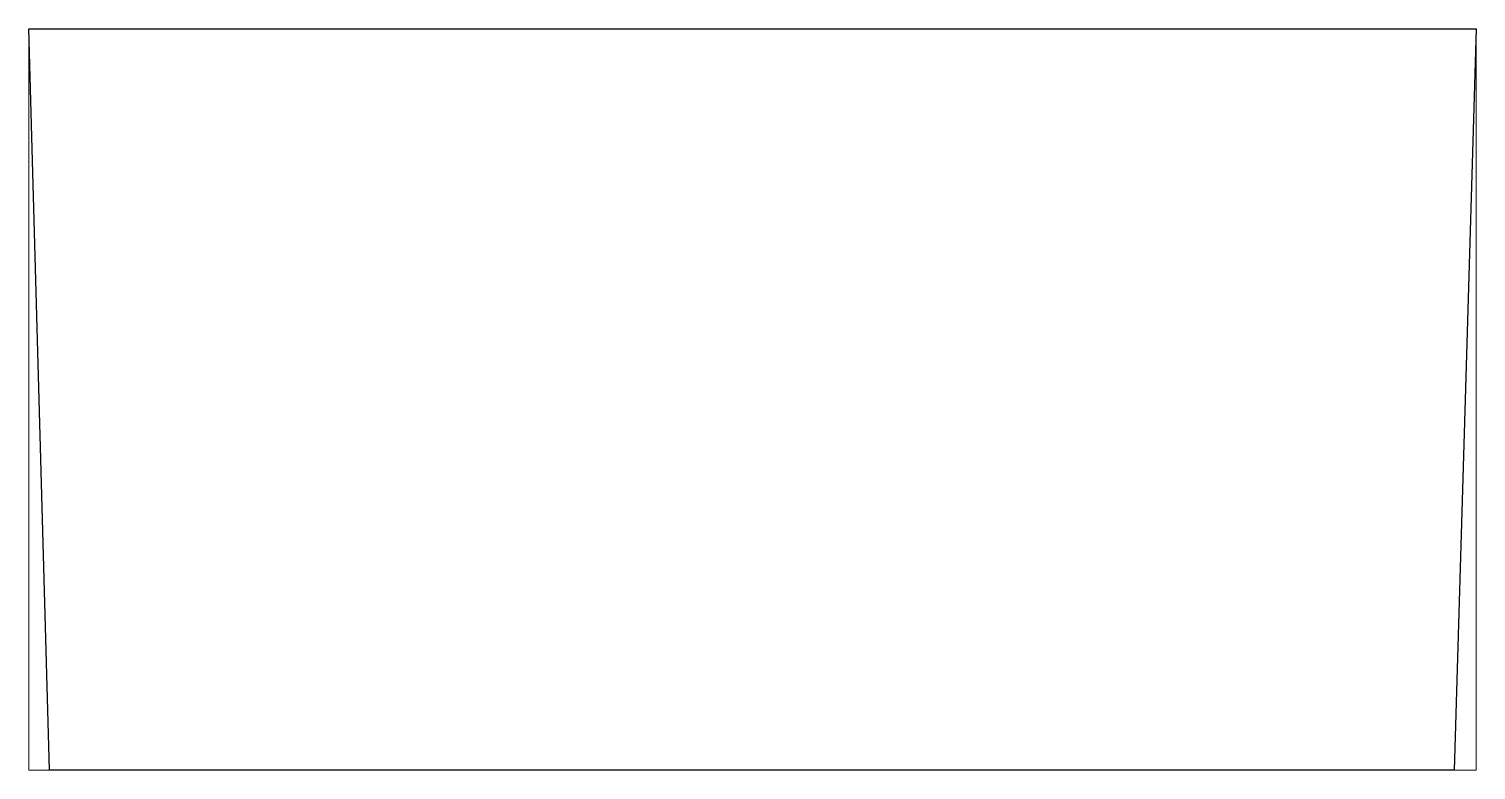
# Paper-space layout 'Layout1' of a CAD drawing. Header units: millimetres. Extents: x 0 to 257, y 32 to 163.
# The model-space entities are those that its viewports show. They can reach past a viewport. Long polylines and large blocks are cut down to what shows.
import ezdxf

# ---------------------------------------------------------------- set-up
doc = ezdxf.new("R2010")
doc.units = ezdxf.units.MM
doc.header["$LTSCALE"] = 10
doc.layers.add('MEMBERS', color=5, linetype='Continuous')

msp = doc.modelspace()

# ---------------------------------------------------------------- linework, layer by layer
at = {"layer": 'MEMBERS', "color": 3, "linetype": 'Continuous'}
for p, q in [((21.5, -385), (0, 385)), ((0, 385), (1504, 385)), ((1504, 385), (1481.1, -385)), ((1481.1, -385), (21.5, -385))]:
    msp.add_line(p, q, dxfattribs=at)

psp = doc.layouts.get("Layout1")

# ---------------------------------------------------------------- viewports
at = {"layer": '0'}
psp.add_viewport(center=(128.5, 97.5), size=(257, 131.5756), view_center_point=(752.01, 0), view_height=770, dxfattribs=at)

doc.saveas('drawing.dxf')
